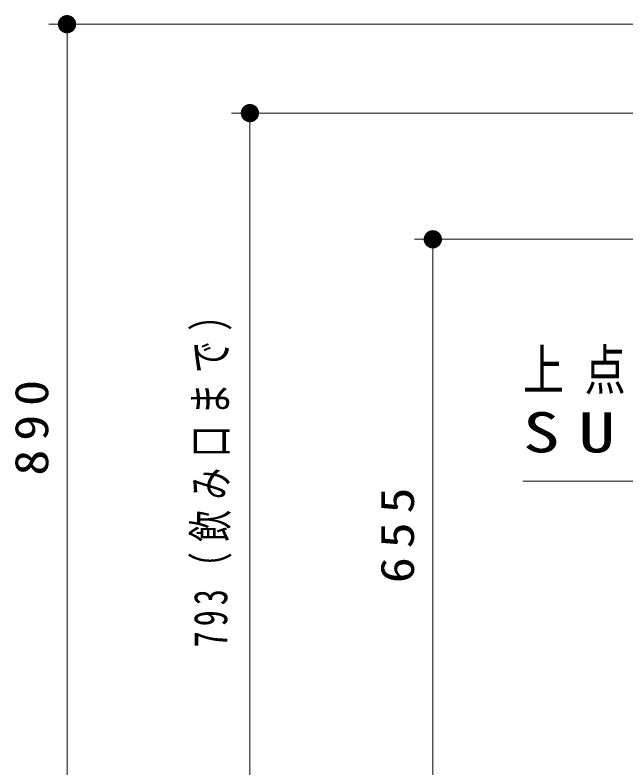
# Model space of a CAD drawing. Units: millimetres on the paper, scale 1:20. Extents: x -365 to 0, y -47 to 257.
# Drawn here: x -153.2 to -119.8, y 98.1 to 139.28 of the extents above; entities that cross this region are included whole.
import ezdxf

# ---------------------------------------------------------------- set-up
doc = ezdxf.new("R2010")
doc.units = ezdxf.units.MM
doc.layers.add('LY_1', color=2, linetype='Continuous', lineweight=25)
doc.styles.add('ＭＳ ゴシック', font='')
doc.styles.get('ＭＳ ゴシック').set_extended_font_data('MS Gothic')

# ---------------------------------------------------------------- blocks, each defined once
blk = doc.blocks.new('filled_dot')
at = {"color": 0, "linetype": 'Continuous', "lineweight": -2, "const_width": 1.25}
blk.add_lwpolyline([(-0.625, 0, 1), (0.625, 0, 1)], format="xyb", close=True, dxfattribs=at)

msp = doc.modelspace()

# ---------------------------------------------------------------- linework, layer by layer
at = {"layer": 'LY_1', "color": 7, "lineweight": 13}
for p, q in [((-82.385, 138.784), (-151.358, 138.784)), ((-150.358, 94.267), (-150.358, 138.784)), ((-100.732, 133.92), (-141.358, 133.92)), ((-140.358, 94.267), (-140.358, 133.92)), ((-100.135, 127.017), (-131.358, 127.017)), ((-130.358, 94.267), (-130.358, 127.017))]:
    msp.add_line(p, q, dxfattribs=at)
msp.add_lwpolyline([(-88.039, 127.133), (-101.38, 113.792), (-125.439, 113.792)], dxfattribs=at)

# ---------------------------------------------------------------- block references
at = {"layer": 'LY_1', "color": 7, "lineweight": 13, "xscale": 0.4, "yscale": 0.4, "rotation": 270}
for p in [(-150.358, 138.784), (-140.358, 133.92), (-130.358, 127.017)]:
    msp.add_blockref('filled_dot', p, dxfattribs=at)

# ---------------------------------------------------------------- texts
at = {"layer": 'LY_1', "color": 7, "char_height": 1.833, "attachment_point": 8, "rotation": 90, "style": 'ＭＳ ゴシック'}
for s, insert in [('\\T1.32;\\W0.7;793（飲み口まで）', (-141.358, 114.511)), ('\\T1.33;\\W1.15;890', (-151.358, 116.941)), ('\\T1.33;\\W1.15;655', (-131.358, 111.058))]:
    msp.add_mtext(s, dxfattribs=dict(at, insert=insert))
at = {"layer": 'LY_1', "color": 7, "char_height": 2.199, "attachment_point": 4, "style": 'ＭＳ ゴシック'}
for s, insert in [('\\T1.5;\\W0.75;上点検蓋:ＰＬ－2', (-125.439, 119.742)), ('\\T1.5;\\W1.35;SUS304', (-125.439, 116.442))]:
    msp.add_mtext(s, dxfattribs=dict(at, insert=insert))

doc.saveas('drawing.dxf')
